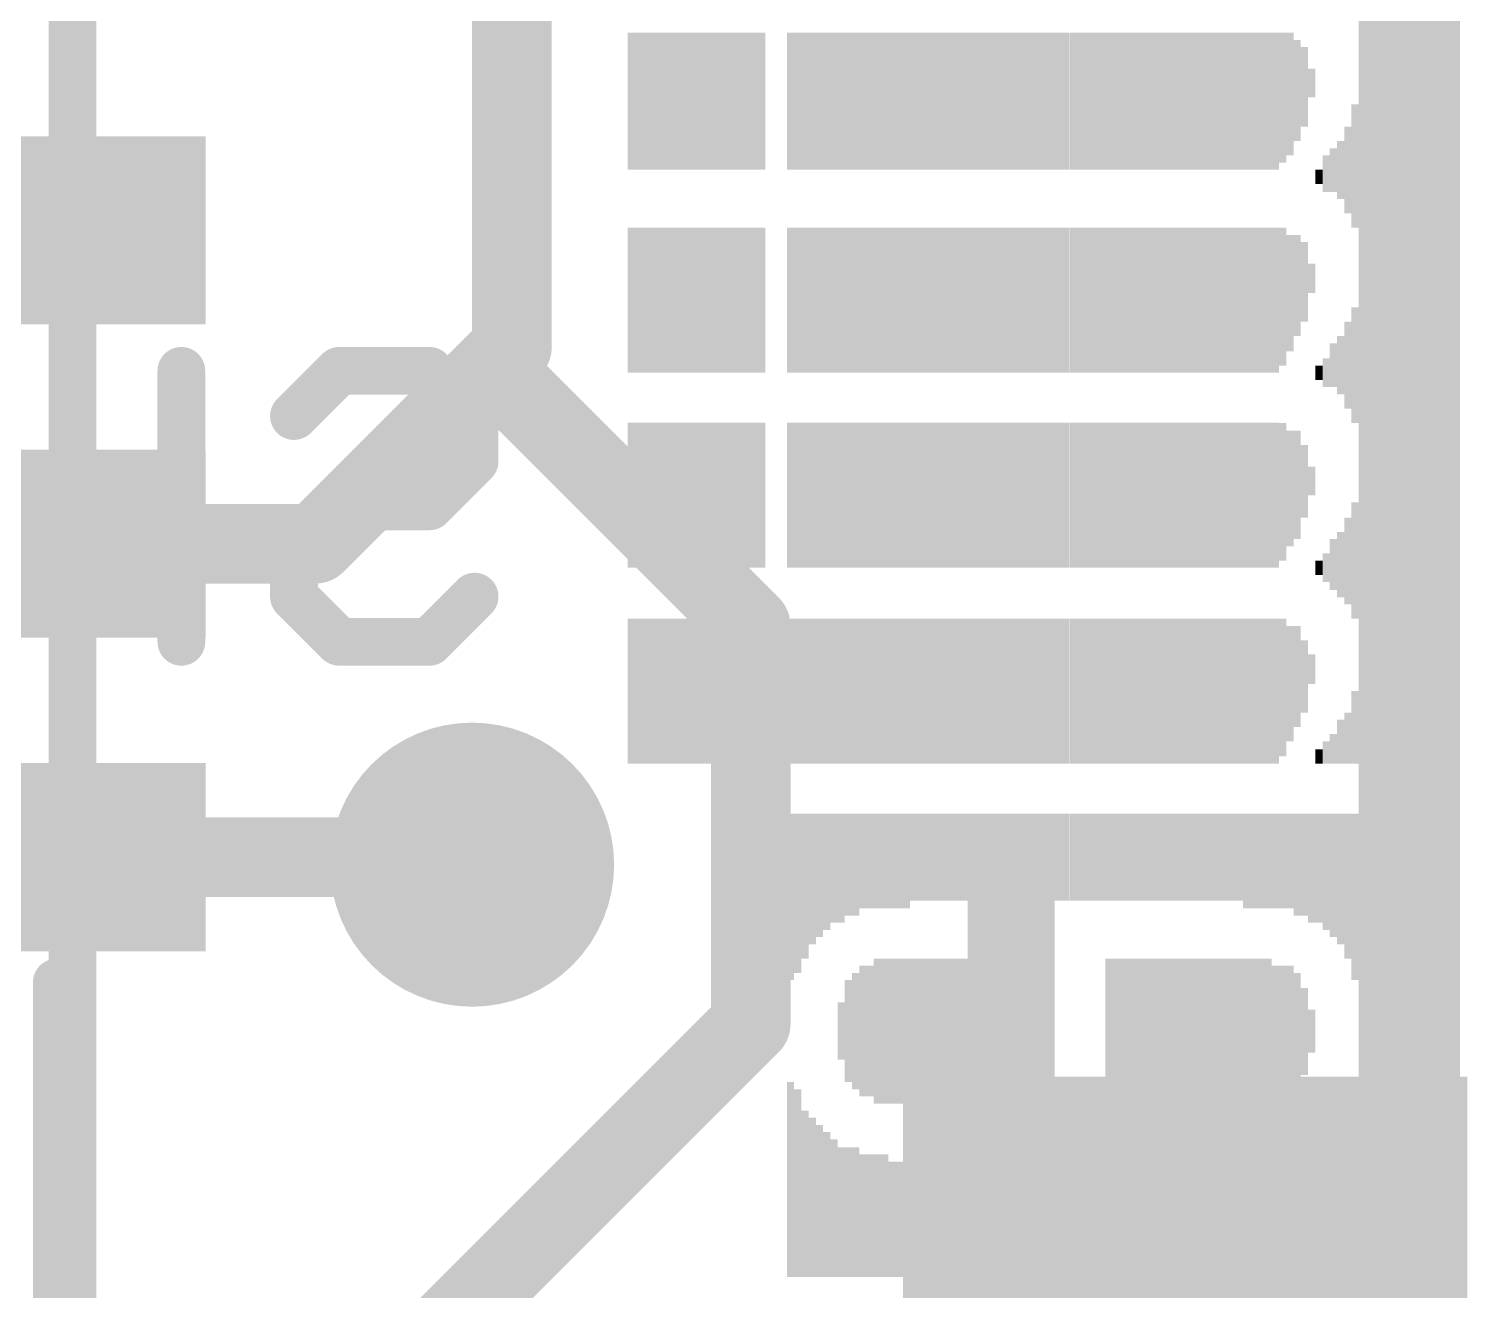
# Model space of a CAD drawing. Extents: x -13.2 to 24.1, y -14.7 to 9.9.
# Drawn here: x 14.461 to 19.05, y -8.533 to -4.508 of the extents above; entities that cross this region are included whole.
import ezdxf

# ---------------------------------------------------------------- set-up
doc = ezdxf.new("R2010")
doc.units = 0
for name, color, linetype in [('1', 12, 'CONTINUOUS'), ('18', 110, 'CONTINUOUS'), ('21', 53, 'CONTINUOUS'), ('22', 6, 'CONTINUOUS'), ('51', 53, 'CONTINUOUS')]:
    doc.layers.add(name, color=color, linetype=linetype)

# ---------------------------------------------------------------- blocks, each defined once
blk = doc.blocks.new('RECT')
blk.add_solid([(-0.5, -0.5), (0.5, -0.5), (-0.5, 0.5), (0.5, 0.5)])
blk = doc.blocks.new('ROUNDV')
at = {"const_width": 0.5}
blk.add_lwpolyline([(0, -0.25, 1), (0, 0.25, 1), (0, -0.25)], format="xyb", dxfattribs=at)

msp = doc.modelspace()

# ---------------------------------------------------------------- linework, layer by layer
at = {"layer": '1', "const_width": 0.254}
for points in [[(16.002, -5.5245), (16.002, -2.6035)], [(15.9385, -5.588), (16.002, -5.5245)], [(15.375, -6.1515), (15.9385, -5.588)], [(16.764, -6.4135), (15.9385, -5.588)], [(14.25, -6.1515), (15.375, -6.1515)], [(16.764, -7.6835), (16.764, -6.4135)], [(14.25, -7.1515), (15.851, -7.1515)], [(15.851, -7.1515), (15.875, -7.1755)], [(15.533, -8.9145), (16.764, -7.6835)]]:
    msp.add_lwpolyline(points, dxfattribs=at)
at = {"layer": '1', "const_width": 0.127}
for points in [[(16.0469, -5.5694, 1), (15.9571, -5.4796)], [(15.9834, -5.5431, 1), (15.8936, -5.6329)], [(15.9834, -5.6329, 1), (15.8936, -5.5431)], [(15.9385, -5.5245, 1), (16.0655, -5.5245)], [(15.8936, -5.5431, 1), (15.9834, -5.6329)], [(15.3301, -6.1066, 1), (15.4199, -6.1964)], [(15.375, -6.215, 1), (15.375, -6.088)], [(16.8275, -6.4135, 1), (16.7005, -6.4135)], [(16.7191, -6.4584, 1), (16.8089, -6.3686)], [(15.8959, -7.1066, 1), (15.8061, -7.1964)], [(15.8301, -7.2204, 1), (15.9199, -7.1306)], [(15.851, -7.215, 1), (15.851, -7.088)], [(16.8089, -7.7284, 1), (16.7191, -7.6386)], [(16.7005, -7.6835, 1), (16.8275, -7.6835)]]:
    msp.add_lwpolyline(points, format="xyb", dxfattribs=at)
at = {"layer": '21', "const_width": 0.1524}
for points in [[(18.85, -7.7515), (18.85, -3.5515)], [(14.55, -8.6515), (14.55, -7.5515)]]:
    msp.add_lwpolyline(points, dxfattribs=at)
at = {"layer": '21', "const_width": 0.0762}
for points in [[(14.5881, -7.5515, 1), (14.5119, -7.5515)], [(18.8119, -7.7515, 1), (18.8881, -7.7515)]]:
    msp.add_lwpolyline(points, format="xyb", dxfattribs=at)
at = {"layer": '22', "const_width": 0.1524}
for points in [[(14.9475, -6.4643), (14.9475, -5.6)], [(15.3068, -5.744), (15.4508, -5.6)], [(15.4508, -5.6), (15.7389, -5.6)], [(15.7389, -5.6), (15.883, -5.744)], [(15.883, -5.744), (15.883, -5.8881)], [(15.883, -5.8881), (15.7389, -6.0321)], [(14.9475, -6.0321), (14.3713, -6.0321)], [(15.4508, -6.0321), (15.3068, -6.1762)], [(15.7389, -6.0321), (15.4508, -6.0321)], [(15.3068, -6.1762), (15.3068, -6.3202)], [(15.3068, -6.3202), (15.4508, -6.4643)], [(15.7389, -6.4643), (15.883, -6.3202)], [(15.4508, -6.4643), (15.7389, -6.4643)]]:
    msp.add_lwpolyline(points, dxfattribs=at)
at = {"layer": '22', "const_width": 0.0762}
for points in [[(14.9856, -5.6, 1), (14.9094, -5.6)], [(15.4508, -5.5619, 1), (15.4508, -5.6381)], [(15.4778, -5.6269, 1), (15.4239, -5.573)], [(15.7659, -5.573, 1), (15.712, -5.6269)], [(15.7389, -5.6381, 1), (15.7389, -5.5619)], [(15.2798, -5.7171, 1), (15.3337, -5.771)], [(15.9211, -5.744, 1), (15.8449, -5.744)], [(15.8561, -5.771, 1), (15.9099, -5.7171)], [(15.9099, -5.915, 1), (15.8561, -5.8611)], [(15.8449, -5.8881, 1), (15.9211, -5.8881)], [(14.9475, -6.0702, 1), (14.9475, -5.994)], [(15.4508, -5.994, 1), (15.4508, -6.0702)], [(15.4778, -6.0591, 1), (15.4239, -6.0052)], [(15.7389, -6.0702, 1), (15.7389, -5.994)], [(15.712, -6.0052, 1), (15.7659, -6.0591)], [(15.3449, -6.1762, 1), (15.2687, -6.1762)], [(15.2798, -6.1492, 1), (15.3337, -6.2031)], [(15.3337, -6.2933, 1), (15.2798, -6.3472)], [(15.2687, -6.3202, 1), (15.3449, -6.3202)], [(15.9099, -6.3472, 1), (15.8561, -6.2933)], [(15.4508, -6.4262, 1), (15.4508, -6.5024)], [(15.4239, -6.4912, 1), (15.4778, -6.4374)], [(15.712, -6.4374, 1), (15.7659, -6.4912)], [(15.7389, -6.5024, 1), (15.7389, -6.4262)], [(14.9094, -6.4643, 1), (14.9856, -6.4643)]]:
    msp.add_lwpolyline(points, format="xyb", dxfattribs=at)
at = {"layer": '51', "const_width": 0.1524}
for points in [[(14.6, -8.6515), (14.6, -2.5515)], [(18.85, -2.5515), (18.85, -8.6515)]]:
    msp.add_lwpolyline(points, dxfattribs=at)

# ---------------------------------------------------------------- block references
at = {"layer": '1', "rotation": 180}
for p, xscale, yscale in [((14.25, -5.1515), 1.55, 0.6), ((14.25, -6.1515), 1.55, 0.6), ((14.25, -7.1515), 1.55, 0.6), ((18.15, -8.4515), 1.8, 1.2)]:
    msp.add_blockref('RECT', p, dxfattribs=dict(at, xscale=xscale, yscale=yscale))
at = {"layer": '18', "xscale": 0.9064, "yscale": 0.9064}
msp.add_blockref('ROUNDV', (15.875, -7.1755), dxfattribs=at)
msp.add_blockref('ROUNDV', (15.875, -7.1755), dxfattribs=at)
at = {"layer": '22', "rotation": 90}
for p, xscale, yscale in [((18.7151, -5.7315), 5.5194, 0.0231), ((18.7382, -5.7315), 5.5194, 0.0231), ((18.7613, -5.7315), 5.5194, 0.0231), ((18.7844, -5.7315), 5.5194, 0.0231), ((18.8076, -5.7315), 5.5194, 0.0231), ((18.8307, -5.7442), 5.494, 0.0231), ((18.8538, -5.7442), 5.494, 0.0231), ((18.8769, -5.7556), 5.4712, 0.0231), ((18.9, -5.7556), 5.4712, 0.0231), ((18.923, -5.7671), 5.4483, 0.0229), ((18.946, -5.7785), 5.4254, 0.0231), ((18.9691, -5.7899), 5.4026, 0.0231), ((18.9922, -5.8128), 5.3569, 0.0231), ((19.0153, -5.8471), 5.2883, 0.0231), ((16.383, -4.7396), 0.4369, 0.0229), ((16.406, -4.7396), 0.4369, 0.0231), ((16.4291, -4.7396), 0.4369, 0.0231), ((16.4522, -4.7396), 0.4369, 0.0231), ((16.4753, -4.7396), 0.4369, 0.0231), ((16.4984, -4.7396), 0.4369, 0.0231), ((16.5216, -4.7396), 0.4369, 0.0231), ((16.5447, -4.7396), 0.4369, 0.0231), ((16.5678, -4.7396), 0.4369, 0.0231), ((16.5909, -4.7396), 0.4369, 0.0231), ((16.614, -4.7396), 0.4369, 0.0231), ((16.637, -4.7396), 0.4369, 0.0229), ((16.66, -4.7396), 0.4369, 0.0231), ((16.6831, -4.7396), 0.4369, 0.0231), ((16.7062, -4.7396), 0.4369, 0.0231), ((16.7293, -4.7396), 0.4369, 0.0231), ((16.7524, -4.7396), 0.4369, 0.0231), ((16.7756, -4.7396), 0.4369, 0.0231), ((16.7987, -4.7396), 0.4369, 0.0231), ((16.891, -4.7396), 0.4369, 0.0229), ((16.914, -4.7396), 0.4369, 0.0231), ((16.9371, -4.7396), 0.4369, 0.0231), ((16.9602, -4.7396), 0.4369, 0.0231), ((16.9833, -4.7396), 0.4369, 0.0231), ((17.0064, -4.7396), 0.4369, 0.0231), ((17.0296, -4.7396), 0.4369, 0.0231), ((17.0527, -4.7396), 0.4369, 0.0231), ((17.0758, -4.7396), 0.4369, 0.0231), ((17.0989, -4.7396), 0.4369, 0.0231), ((17.122, -4.7396), 0.4369, 0.0231), ((17.145, -4.7396), 0.4369, 0.0229), ((17.168, -4.7396), 0.4369, 0.0231), ((17.1911, -4.7396), 0.4369, 0.0231), ((17.2142, -4.7396), 0.4369, 0.0231), ((17.2373, -4.7396), 0.4369, 0.0231), ((17.2604, -4.7396), 0.4369, 0.0231), ((17.2836, -4.7396), 0.4369, 0.0231), ((17.3067, -4.7396), 0.4369, 0.0231), ((17.3298, -4.7396), 0.4369, 0.0231), ((17.3529, -4.7396), 0.4369, 0.0231), ((17.376, -4.7396), 0.4369, 0.0231), ((17.399, -4.7396), 0.4369, 0.0229), ((17.422, -4.7396), 0.4369, 0.0231), ((17.4451, -4.7396), 0.4369, 0.0231), ((17.4682, -4.7396), 0.4369, 0.0231), ((17.4913, -4.7396), 0.4369, 0.0231), ((17.5144, -4.7396), 0.4369, 0.0231), ((17.5376, -4.7396), 0.4369, 0.0231), ((17.5607, -4.7396), 0.4369, 0.0231), ((17.5838, -4.7396), 0.4369, 0.0231), ((17.6069, -4.7396), 0.4369, 0.0231), ((17.63, -4.7396), 0.4369, 0.0231), ((17.653, -4.7396), 0.4369, 0.0229), ((17.676, -4.7396), 0.4369, 0.0231), ((17.6991, -4.7396), 0.4369, 0.0231), ((17.7222, -4.7396), 0.4369, 0.0231), ((17.7453, -4.7396), 0.4369, 0.0231), ((17.7684, -4.7396), 0.4369, 0.0231), ((17.7916, -4.7396), 0.4369, 0.0231), ((17.8147, -4.7396), 0.4369, 0.0231), ((17.8378, -4.7396), 0.4369, 0.0231), ((17.8609, -4.7396), 0.4369, 0.0231), ((17.884, -4.7396), 0.4369, 0.0231), ((17.907, -4.7396), 0.4369, 0.0229), ((17.93, -4.7396), 0.4369, 0.0231), ((17.9531, -4.7396), 0.4369, 0.0231), ((17.9762, -4.7396), 0.4369, 0.0231), ((17.9993, -4.7396), 0.4369, 0.0231), ((18.0224, -4.7396), 0.4369, 0.0231), ((18.0456, -4.7396), 0.4369, 0.0231), ((18.0687, -4.7396), 0.4369, 0.0231), ((18.0918, -4.7396), 0.4369, 0.0231), ((18.1149, -4.7396), 0.4369, 0.0231), ((18.138, -4.7396), 0.4369, 0.0231), ((18.161, -4.7396), 0.4369, 0.0229), ((18.184, -4.7396), 0.4369, 0.0231), ((18.2071, -4.7396), 0.4369, 0.0231), ((18.2302, -4.7396), 0.4369, 0.0231), ((18.2533, -4.7396), 0.4369, 0.0231), ((18.2764, -4.7396), 0.4369, 0.0231), ((18.2996, -4.7396), 0.4369, 0.0231), ((18.3227, -4.7396), 0.4369, 0.0231), ((18.3458, -4.7396), 0.4369, 0.0231), ((18.3689, -4.7396), 0.4369, 0.0231), ((18.392, -4.7396), 0.4369, 0.0231), ((18.415, -4.7396), 0.4369, 0.0229), ((18.438, -4.7396), 0.4369, 0.0231), ((18.4611, -4.7282), 0.414, 0.0231), ((18.4842, -4.7168), 0.3912, 0.0231), ((18.5073, -4.7053), 0.3226, 0.0231), ((18.5304, -4.6939), 0.254, 0.0231), ((18.5536, -4.6812), 0.0914, 0.0231), ((18.692, -4.9466), 0.3937, 0.0231), ((18.669, -4.9594), 0.2769, 0.0229), ((18.6229, -4.9593), 0.1397, 0.0231), ((18.646, -4.9594), 0.1854, 0.0231), ((18.5998, -4.9708), 0.1168, 0.0231), ((18.5767, -4.9809), 0.0457, 0.0231), ((16.383, -5.3746), 0.4623, 0.0229), ((16.406, -5.3746), 0.4623, 0.0231), ((16.4291, -5.3746), 0.4623, 0.0231), ((16.4522, -5.3746), 0.4623, 0.0231), ((16.4753, -5.3746), 0.4623, 0.0231), ((16.4984, -5.3746), 0.4623, 0.0231), ((16.5216, -5.3746), 0.4623, 0.0231), ((16.5447, -5.3746), 0.4623, 0.0231), ((16.5678, -5.3746), 0.4623, 0.0231), ((16.5909, -5.3746), 0.4623, 0.0231), ((16.614, -5.3746), 0.4623, 0.0231), ((16.637, -5.3746), 0.4623, 0.0229), ((16.66, -5.3746), 0.4623, 0.0231), ((16.6831, -5.3746), 0.4623, 0.0231), ((16.7062, -5.3746), 0.4623, 0.0231), ((16.7293, -5.3746), 0.4623, 0.0231), ((16.7524, -5.3746), 0.4623, 0.0231), ((16.7756, -5.3746), 0.4623, 0.0231), ((16.7987, -5.3746), 0.4623, 0.0231), ((16.891, -5.3746), 0.4623, 0.0229), ((16.914, -5.3746), 0.4623, 0.0231), ((16.9371, -5.3746), 0.4623, 0.0231), ((16.9602, -5.3746), 0.4623, 0.0231), ((16.9833, -5.3746), 0.4623, 0.0231), ((17.0064, -5.3746), 0.4623, 0.0231), ((17.0296, -5.3746), 0.4623, 0.0231), ((17.0527, -5.3746), 0.4623, 0.0231), ((17.0758, -5.3746), 0.4623, 0.0231), ((17.0989, -5.3746), 0.4623, 0.0231), ((17.122, -5.3746), 0.4623, 0.0231), ((17.145, -5.3746), 0.4623, 0.0229), ((17.168, -5.3746), 0.4623, 0.0231), ((17.1911, -5.3746), 0.4623, 0.0231), ((17.2142, -5.3746), 0.4623, 0.0231), ((17.2373, -5.3746), 0.4623, 0.0231), ((17.2604, -5.3746), 0.4623, 0.0231), ((17.2836, -5.3746), 0.4623, 0.0231), ((17.3067, -5.3746), 0.4623, 0.0231), ((17.3298, -5.3746), 0.4623, 0.0231), ((17.3529, -5.3746), 0.4623, 0.0231), ((17.376, -5.3746), 0.4623, 0.0231), ((17.399, -5.3746), 0.4623, 0.0229), ((17.422, -5.3746), 0.4623, 0.0231), ((17.4451, -5.3746), 0.4623, 0.0231), ((17.4682, -5.3746), 0.4623, 0.0231), ((17.4913, -5.3746), 0.4623, 0.0231), ((17.5144, -5.3746), 0.4623, 0.0231), ((17.5376, -5.3746), 0.4623, 0.0231), ((17.5607, -5.3746), 0.4623, 0.0231), ((17.5838, -5.3746), 0.4623, 0.0231), ((17.6069, -5.3746), 0.4623, 0.0231), ((17.63, -5.3746), 0.4623, 0.0231), ((17.653, -5.3746), 0.4623, 0.0229), ((17.676, -5.3746), 0.4623, 0.0231), ((17.6991, -5.3746), 0.4623, 0.0231), ((17.7222, -5.3746), 0.4623, 0.0231), ((17.7453, -5.3746), 0.4623, 0.0231), ((17.7684, -5.3746), 0.4623, 0.0231), ((17.7916, -5.3746), 0.4623, 0.0231), ((17.8147, -5.3746), 0.4623, 0.0231), ((17.8378, -5.3746), 0.4623, 0.0231), ((17.8609, -5.3746), 0.4623, 0.0231), ((17.884, -5.3746), 0.4623, 0.0231), ((17.907, -5.3746), 0.4623, 0.0229), ((17.93, -5.3746), 0.4623, 0.0231), ((17.9531, -5.3746), 0.4623, 0.0231), ((17.9762, -5.3746), 0.4623, 0.0231), ((17.9993, -5.3746), 0.4623, 0.0231), ((18.0224, -5.3746), 0.4623, 0.0231), ((18.0456, -5.3746), 0.4623, 0.0231), ((18.0687, -5.3746), 0.4623, 0.0231), ((18.0918, -5.3746), 0.4623, 0.0231), ((18.1149, -5.3746), 0.4623, 0.0231), ((18.138, -5.3746), 0.4623, 0.0231), ((18.161, -5.3746), 0.4623, 0.0229), ((18.184, -5.3746), 0.4623, 0.0231), ((18.2071, -5.3746), 0.4623, 0.0231), ((18.2302, -5.3746), 0.4623, 0.0231), ((18.2533, -5.3746), 0.4623, 0.0231), ((18.2764, -5.3746), 0.4623, 0.0231), ((18.2996, -5.3746), 0.4623, 0.0231), ((18.3227, -5.3746), 0.4623, 0.0231), ((18.3458, -5.3746), 0.4623, 0.0231), ((18.3689, -5.3746), 0.4623, 0.0231), ((18.392, -5.3746), 0.4623, 0.0231), ((18.415, -5.3746), 0.4623, 0.0229), ((18.438, -5.3746), 0.4623, 0.0231), ((18.4611, -5.3632), 0.4394, 0.0231), ((18.4842, -5.3518), 0.3708, 0.0231), ((18.5073, -5.3276), 0.3226, 0.0231), ((18.5304, -5.3162), 0.254, 0.0231), ((18.5536, -5.3048), 0.094, 0.0231), ((18.692, -5.5817), 0.3683, 0.0231), ((18.669, -5.5817), 0.2769, 0.0229), ((18.646, -5.5817), 0.1854, 0.0231), ((18.6229, -5.5816), 0.1397, 0.0231), ((18.5767, -5.6058), 0.0457, 0.0231), ((18.5998, -5.6058), 0.0914, 0.0231), ((16.383, -5.9969), 0.4623, 0.0229), ((16.406, -5.9969), 0.4623, 0.0231), ((16.4291, -5.9969), 0.4623, 0.0231), ((16.4522, -5.9969), 0.4623, 0.0231), ((16.4753, -5.9969), 0.4623, 0.0231), ((16.4984, -5.9969), 0.4623, 0.0231), ((16.5216, -5.9969), 0.4623, 0.0231), ((16.5447, -5.9969), 0.4623, 0.0231), ((16.5678, -5.9969), 0.4623, 0.0231), ((16.5909, -5.9969), 0.4623, 0.0231), ((16.614, -5.9969), 0.4623, 0.0231), ((16.637, -5.9969), 0.4623, 0.0229), ((16.66, -5.9969), 0.4623, 0.0231), ((16.6831, -5.9969), 0.4623, 0.0231), ((16.7062, -5.9969), 0.4623, 0.0231), ((16.7293, -5.9969), 0.4623, 0.0231), ((16.7524, -5.9969), 0.4623, 0.0231), ((16.7756, -5.9969), 0.4623, 0.0231), ((16.7987, -5.9969), 0.4623, 0.0231), ((16.891, -5.9969), 0.4623, 0.0229), ((16.914, -5.9969), 0.4623, 0.0231), ((16.9371, -5.9969), 0.4623, 0.0231), ((16.9602, -5.9969), 0.4623, 0.0231), ((16.9833, -5.9969), 0.4623, 0.0231), ((17.0064, -5.9969), 0.4623, 0.0231), ((17.0296, -5.9969), 0.4623, 0.0231), ((17.0527, -5.9969), 0.4623, 0.0231), ((17.0758, -5.9969), 0.4623, 0.0231), ((17.0989, -5.9969), 0.4623, 0.0231), ((17.122, -5.9969), 0.4623, 0.0231), ((17.145, -5.9969), 0.4623, 0.0229), ((17.168, -5.9969), 0.4623, 0.0231), ((17.1911, -5.9969), 0.4623, 0.0231), ((17.2142, -5.9969), 0.4623, 0.0231), ((17.2373, -5.9969), 0.4623, 0.0231), ((17.2604, -5.9969), 0.4623, 0.0231), ((17.2836, -5.9969), 0.4623, 0.0231), ((17.3067, -5.9969), 0.4623, 0.0231), ((17.3298, -5.9969), 0.4623, 0.0231), ((17.3529, -5.9969), 0.4623, 0.0231), ((17.376, -5.9969), 0.4623, 0.0231), ((17.399, -5.9969), 0.4623, 0.0229), ((17.422, -5.9969), 0.4623, 0.0231), ((17.4451, -5.9969), 0.4623, 0.0231), ((17.4682, -5.9969), 0.4623, 0.0231), ((17.4913, -5.9969), 0.4623, 0.0231), ((17.5144, -5.9969), 0.4623, 0.0231), ((17.5376, -5.9969), 0.4623, 0.0231), ((17.5607, -5.9969), 0.4623, 0.0231), ((17.5838, -5.9969), 0.4623, 0.0231), ((17.6069, -5.9969), 0.4623, 0.0231), ((17.63, -5.9969), 0.4623, 0.0231), ((17.653, -5.9969), 0.4623, 0.0229), ((17.676, -5.9969), 0.4623, 0.0231), ((17.6991, -5.9969), 0.4623, 0.0231), ((17.7222, -5.9969), 0.4623, 0.0231), ((17.7453, -5.9969), 0.4623, 0.0231), ((17.7684, -5.9969), 0.4623, 0.0231), ((17.7916, -5.9969), 0.4623, 0.0231), ((17.8147, -5.9969), 0.4623, 0.0231), ((17.8378, -5.9969), 0.4623, 0.0231), ((17.8609, -5.9969), 0.4623, 0.0231), ((17.884, -5.9969), 0.4623, 0.0231), ((17.907, -5.9969), 0.4623, 0.0229), ((17.93, -5.9969), 0.4623, 0.0231), ((17.9531, -5.9969), 0.4623, 0.0231), ((17.9762, -5.9969), 0.4623, 0.0231), ((17.9993, -5.9969), 0.4623, 0.0231), ((18.0224, -5.9969), 0.4623, 0.0231), ((18.0456, -5.9969), 0.4623, 0.0231), ((18.0687, -5.9969), 0.4623, 0.0231), ((18.0918, -5.9969), 0.4623, 0.0231), ((18.1149, -5.9969), 0.4623, 0.0231), ((18.138, -5.9969), 0.4623, 0.0231), ((18.161, -5.9969), 0.4623, 0.0229), ((18.184, -5.9969), 0.4623, 0.0231), ((18.2071, -5.9969), 0.4623, 0.0231), ((18.2302, -5.9969), 0.4623, 0.0231), ((18.2533, -5.9969), 0.4623, 0.0231), ((18.2764, -5.9969), 0.4623, 0.0231), ((18.2996, -5.9969), 0.4623, 0.0231), ((18.3227, -5.9969), 0.4623, 0.0231), ((18.3458, -5.9969), 0.4623, 0.0231), ((18.3689, -5.9969), 0.4623, 0.0231), ((18.392, -5.9969), 0.4623, 0.0231), ((18.415, -5.9969), 0.4623, 0.0229), ((18.438, -5.9969), 0.4623, 0.0231), ((18.4611, -5.9855), 0.4394, 0.0231), ((18.4842, -5.9754), 0.3683, 0.0231), ((18.5073, -5.9639), 0.3454, 0.0231), ((18.5304, -5.9525), 0.2311, 0.0231), ((18.5536, -5.9512), 0.0914, 0.0231), ((18.692, -6.2052), 0.3708, 0.0231), ((18.669, -6.2065), 0.2769, 0.0229), ((18.6229, -6.2179), 0.1626, 0.0231), ((18.646, -6.2179), 0.2083, 0.0231), ((18.5998, -6.2281), 0.0914, 0.0231), ((18.5767, -6.2281), 0.0457, 0.0231), ((16.383, -6.6218), 0.4623, 0.0229), ((16.406, -6.6218), 0.4623, 0.0231), ((16.4291, -6.6218), 0.4623, 0.0231), ((16.4522, -6.6218), 0.4623, 0.0231), ((16.4753, -6.6218), 0.4623, 0.0231), ((16.4984, -6.6218), 0.4623, 0.0231), ((16.5216, -6.6218), 0.4623, 0.0231), ((16.5447, -6.6218), 0.4623, 0.0231), ((16.5678, -6.6218), 0.4623, 0.0231), ((16.5909, -6.6218), 0.4623, 0.0231), ((16.614, -6.6218), 0.4623, 0.0231), ((16.637, -6.6218), 0.4623, 0.0229), ((16.66, -6.6218), 0.4623, 0.0231), ((16.6831, -6.6218), 0.4623, 0.0231), ((16.7062, -6.6218), 0.4623, 0.0231), ((16.7293, -6.6218), 0.4623, 0.0231), ((16.7524, -6.6218), 0.4623, 0.0231), ((16.7756, -6.6218), 0.4623, 0.0231), ((16.7987, -6.6218), 0.4623, 0.0231), ((16.891, -6.6218), 0.4623, 0.0229), ((16.914, -6.6218), 0.4623, 0.0231), ((16.9371, -6.6218), 0.4623, 0.0231), ((16.9602, -6.6218), 0.4623, 0.0231), ((16.9833, -6.6218), 0.4623, 0.0231), ((17.0064, -6.6218), 0.4623, 0.0231), ((17.0296, -6.6218), 0.4623, 0.0231), ((17.0527, -6.6218), 0.4623, 0.0231), ((17.0758, -6.6218), 0.4623, 0.0231), ((17.0989, -6.6218), 0.4623, 0.0231), ((17.122, -6.6218), 0.4623, 0.0231), ((17.145, -6.6218), 0.4623, 0.0229), ((17.168, -6.6218), 0.4623, 0.0231), ((17.1911, -6.6218), 0.4623, 0.0231), ((17.2142, -6.6218), 0.4623, 0.0231), ((17.2373, -6.6218), 0.4623, 0.0231), ((17.2604, -6.6218), 0.4623, 0.0231), ((17.2836, -6.6218), 0.4623, 0.0231), ((17.3067, -6.6218), 0.4623, 0.0231), ((17.3298, -6.6218), 0.4623, 0.0231), ((17.3529, -6.6218), 0.4623, 0.0231), ((17.376, -6.6218), 0.4623, 0.0231), ((17.399, -6.6218), 0.4623, 0.0229), ((17.422, -6.6218), 0.4623, 0.0231), ((17.4451, -6.6218), 0.4623, 0.0231), ((17.4682, -6.6218), 0.4623, 0.0231), ((17.4913, -6.6218), 0.4623, 0.0231), ((17.5144, -6.6218), 0.4623, 0.0231), ((17.5376, -6.6218), 0.4623, 0.0231), ((17.5607, -6.6218), 0.4623, 0.0231), ((17.5838, -6.6218), 0.4623, 0.0231), ((17.6069, -6.6218), 0.4623, 0.0231), ((17.63, -6.6218), 0.4623, 0.0231), ((17.653, -6.6218), 0.4623, 0.0229), ((17.676, -6.6218), 0.4623, 0.0231), ((17.6991, -6.6218), 0.4623, 0.0231), ((17.7222, -6.6218), 0.4623, 0.0231), ((17.7453, -6.6218), 0.4623, 0.0231), ((17.7684, -6.6218), 0.4623, 0.0231), ((17.7916, -6.6218), 0.4623, 0.0231), ((17.8147, -6.6218), 0.4623, 0.0231), ((17.8378, -6.6218), 0.4623, 0.0231), ((17.8609, -6.6218), 0.4623, 0.0231), ((17.884, -6.6218), 0.4623, 0.0231), ((17.907, -6.6218), 0.4623, 0.0229), ((17.93, -6.6218), 0.4623, 0.0231), ((17.9531, -6.6218), 0.4623, 0.0231), ((17.9762, -6.6218), 0.4623, 0.0231), ((17.9993, -6.6218), 0.4623, 0.0231), ((18.0224, -6.6218), 0.4623, 0.0231), ((18.0456, -6.6218), 0.4623, 0.0231), ((18.0687, -6.6218), 0.4623, 0.0231), ((18.0918, -6.6218), 0.4623, 0.0231), ((18.1149, -6.6218), 0.4623, 0.0231), ((18.138, -6.6218), 0.4623, 0.0231), ((18.161, -6.6218), 0.4623, 0.0229), ((18.184, -6.6218), 0.4623, 0.0231), ((18.2071, -6.6218), 0.4623, 0.0231), ((18.2302, -6.6218), 0.4623, 0.0231), ((18.2533, -6.6218), 0.4623, 0.0231), ((18.2764, -6.6218), 0.4623, 0.0231), ((18.2996, -6.6218), 0.4623, 0.0231), ((18.3227, -6.6218), 0.4623, 0.0231), ((18.3458, -6.6218), 0.4623, 0.0231), ((18.3689, -6.6218), 0.4623, 0.0231), ((18.392, -6.6218), 0.4623, 0.0231), ((18.415, -6.6218), 0.4623, 0.0229), ((18.438, -6.6218), 0.4623, 0.0231), ((18.4611, -6.6103), 0.4394, 0.0231), ((18.4842, -6.5977), 0.3683, 0.0231), ((18.5073, -6.5748), 0.3226, 0.0231), ((18.5304, -6.5748), 0.2311, 0.0231), ((18.5536, -6.5519), 0.094, 0.0231), ((18.692, -6.7374), 0.2311, 0.0231), ((18.669, -6.7716), 0.1626, 0.0229), ((18.646, -6.7831), 0.1397, 0.0231), ((18.5998, -6.8174), 0.0711, 0.0231), ((18.6229, -6.8059), 0.094, 0.0231), ((18.5767, -6.8301), 0.0457, 0.0231), ((16.891, -7.2784), 0.5309, 0.0229), ((16.914, -7.2669), 0.508, 0.0231), ((16.9371, -7.2441), 0.4623, 0.0231), ((16.9602, -7.2212), 0.4166, 0.0231), ((16.9833, -7.2098), 0.3937, 0.0231), ((17.0064, -7.1984), 0.3708, 0.0231), ((17.0296, -7.1869), 0.348, 0.0231), ((17.0527, -7.1869), 0.348, 0.0231), ((17.0758, -7.1755), 0.3251, 0.0231), ((17.0989, -7.1755), 0.3251, 0.0231), ((17.122, -7.1641), 0.3023, 0.0231), ((17.145, -7.1641), 0.3023, 0.0229), ((17.168, -7.1641), 0.3023, 0.0231), ((17.1911, -7.1641), 0.3023, 0.0231), ((17.2142, -7.1641), 0.3023, 0.0231), ((17.2373, -7.1641), 0.3023, 0.0231), ((17.2604, -7.1641), 0.3023, 0.0231), ((17.2836, -7.1514), 0.2769, 0.0231), ((17.3067, -7.1514), 0.2769, 0.0231), ((17.3298, -7.1514), 0.2769, 0.0231), ((17.3529, -7.1514), 0.2769, 0.0231), ((17.376, -7.1514), 0.2769, 0.0231), ((17.399, -7.1514), 0.2769, 0.0229), ((17.422, -7.1514), 0.2769, 0.0231), ((17.4451, -7.1514), 0.2769, 0.0231), ((17.4682, -7.4752), 0.9246, 0.0231), ((17.4913, -7.4752), 0.9246, 0.0231), ((17.5144, -7.4752), 0.9246, 0.0231), ((17.5376, -7.4752), 0.9246, 0.0231), ((17.5607, -7.4752), 0.9246, 0.0231), ((17.5838, -7.4752), 0.9246, 0.0231), ((17.6069, -7.4752), 0.9246, 0.0231), ((17.63, -7.4752), 0.9246, 0.0231), ((17.653, -7.4752), 0.9246, 0.0229), ((17.676, -7.4752), 0.9246, 0.0231), ((17.6991, -7.4752), 0.9246, 0.0231), ((17.7222, -7.4752), 0.9246, 0.0231), ((17.7453, -7.1514), 0.2769, 0.0231), ((17.7684, -7.1514), 0.2769, 0.0231), ((17.7916, -7.1514), 0.2769, 0.0231), ((17.8147, -7.1514), 0.2769, 0.0231), ((17.8378, -7.1514), 0.2769, 0.0231), ((17.8609, -7.1514), 0.2769, 0.0231), ((17.884, -7.1514), 0.2769, 0.0231), ((17.907, -7.1514), 0.2769, 0.0229), ((17.93, -7.1514), 0.2769, 0.0231), ((17.9531, -7.1514), 0.2769, 0.0231), ((17.9762, -7.1514), 0.2769, 0.0231), ((17.9993, -7.1514), 0.2769, 0.0231), ((18.0224, -7.1514), 0.2769, 0.0231), ((18.0456, -7.1514), 0.2769, 0.0231), ((18.0687, -7.1514), 0.2769, 0.0231), ((18.0918, -7.1514), 0.2769, 0.0231), ((18.1149, -7.1514), 0.2769, 0.0231), ((18.138, -7.1514), 0.2769, 0.0231), ((18.161, -7.1514), 0.2769, 0.0229), ((18.184, -7.1514), 0.2769, 0.0231), ((18.2071, -7.1514), 0.2769, 0.0231), ((18.2302, -7.1514), 0.2769, 0.0231), ((18.2533, -7.1514), 0.2769, 0.0231), ((18.2764, -7.1514), 0.2769, 0.0231), ((18.2996, -7.1514), 0.2769, 0.0231), ((18.3227, -7.1514), 0.2769, 0.0231), ((18.3458, -7.1641), 0.3023, 0.0231), ((18.3689, -7.1641), 0.3023, 0.0231), ((18.392, -7.1641), 0.3023, 0.0231), ((18.415, -7.1641), 0.3023, 0.0229), ((18.438, -7.1641), 0.3023, 0.0231), ((18.4611, -7.1641), 0.3023, 0.0231), ((18.4842, -7.1641), 0.3023, 0.0231), ((18.5073, -7.1755), 0.3251, 0.0231), ((18.5304, -7.1755), 0.3251, 0.0231), ((18.5536, -7.1869), 0.348, 0.0231), ((18.5767, -7.1869), 0.348, 0.0231), ((18.5998, -7.1984), 0.3708, 0.0231), ((18.6229, -7.2098), 0.3937, 0.0231), ((18.646, -7.2212), 0.4166, 0.0231), ((18.669, -7.2441), 0.4623, 0.0229), ((18.692, -7.2784), 0.5309, 0.0231), ((17.168, -7.7064), 0.4623, 0.0231), ((17.1911, -7.7064), 0.4623, 0.0231), ((17.2142, -7.7064), 0.4623, 0.0231), ((17.2373, -7.7064), 0.4623, 0.0231), ((17.2604, -7.7064), 0.4623, 0.0231), ((17.2836, -7.7064), 0.4623, 0.0231), ((17.3067, -7.7064), 0.4623, 0.0231), ((17.3298, -7.7064), 0.4623, 0.0231), ((17.3529, -7.7064), 0.4623, 0.0231), ((17.376, -7.7064), 0.4623, 0.0231), ((17.399, -7.7064), 0.4623, 0.0229), ((17.422, -7.7064), 0.4623, 0.0231), ((17.4451, -7.7064), 0.4623, 0.0231), ((17.907, -7.7064), 0.4623, 0.0229), ((17.93, -7.7064), 0.4623, 0.0231), ((17.9531, -7.7064), 0.4623, 0.0231), ((17.9762, -7.7064), 0.4623, 0.0231), ((17.9993, -7.7064), 0.4623, 0.0231), ((18.0224, -7.7064), 0.4623, 0.0231), ((18.0456, -7.7064), 0.4623, 0.0231), ((18.0687, -7.7064), 0.4623, 0.0231), ((18.0918, -7.7064), 0.4623, 0.0231), ((18.1149, -7.7064), 0.4623, 0.0231), ((18.138, -7.7064), 0.4623, 0.0231), ((18.161, -7.7064), 0.4623, 0.0229), ((18.184, -7.7064), 0.4623, 0.0231), ((18.2071, -7.7064), 0.4623, 0.0231), ((18.2302, -7.7064), 0.4623, 0.0231), ((18.2533, -7.7064), 0.4623, 0.0231), ((18.2764, -7.7064), 0.4623, 0.0231), ((18.2996, -7.7064), 0.4623, 0.0231), ((18.3227, -7.7064), 0.4623, 0.0231), ((18.3458, -7.7064), 0.4623, 0.0231), ((18.3689, -7.7064), 0.4623, 0.0231), ((18.392, -7.7064), 0.4623, 0.0231), ((18.415, -7.7064), 0.4623, 0.0229), ((17.0989, -7.7064), 0.3708, 0.0231), ((17.122, -7.7064), 0.4166, 0.0231), ((17.145, -7.7064), 0.4166, 0.0229), ((18.438, -7.7178), 0.4394, 0.0231), ((18.4611, -7.7064), 0.4166, 0.0231), ((18.4842, -7.7064), 0.4166, 0.0231), ((18.5073, -7.7064), 0.3708, 0.0231), ((17.0758, -7.7064), 0.3251, 0.0231), ((18.5304, -7.7076), 0.2769, 0.0231), ((17.0527, -7.7064), 0.1829, 0.0231), ((18.5536, -7.7064), 0.1372, 0.0231), ((16.891, -8.1801), 0.6223, 0.0229), ((16.914, -8.1915), 0.5994, 0.0231), ((18.692, -8.0874), 0.3912, 0.0231), ((18.669, -8.1102), 0.3454, 0.0229), ((16.9371, -8.2258), 0.5309, 0.0231), ((16.9602, -8.2372), 0.508, 0.0231), ((18.646, -8.1331), 0.2997, 0.0231), ((16.9833, -8.2486), 0.4851, 0.0231), ((17.0064, -8.2601), 0.4623, 0.0231), ((18.5998, -8.1559), 0.254, 0.0231), ((18.6229, -8.1445), 0.2769, 0.0231), ((17.0296, -8.2715), 0.4394, 0.0231), ((17.0527, -8.2842), 0.414, 0.0231), ((17.0758, -8.2842), 0.414, 0.0231), ((17.0989, -8.2842), 0.414, 0.0231), ((18.5073, -8.2842), 0.414, 0.0231), ((18.5304, -8.2842), 0.414, 0.0231), ((18.5536, -8.1674), 0.2311, 0.0231), ((18.5767, -8.1674), 0.2311, 0.0231), ((17.122, -8.2956), 0.3912, 0.0231), ((17.145, -8.2956), 0.3912, 0.0229), ((17.168, -8.2956), 0.3912, 0.0231), ((17.1911, -8.2956), 0.3912, 0.0231), ((17.2142, -8.3071), 0.3683, 0.0231), ((17.2373, -8.3071), 0.3683, 0.0231), ((17.2604, -8.3071), 0.3683, 0.0231), ((17.2836, -8.3071), 0.3683, 0.0231), ((17.3067, -8.3071), 0.3683, 0.0231), ((17.3298, -8.3071), 0.3683, 0.0231), ((17.3529, -8.3071), 0.3683, 0.0231), ((17.376, -8.3071), 0.3683, 0.0231), ((17.399, -8.3071), 0.3683, 0.0229), ((17.422, -8.3071), 0.3683, 0.0231), ((17.4451, -8.3071), 0.3683, 0.0231), ((17.4682, -8.3071), 0.3683, 0.0231), ((17.4913, -8.3071), 0.3683, 0.0231), ((17.5144, -8.3071), 0.3683, 0.0231), ((17.5376, -8.3071), 0.3683, 0.0231), ((17.5607, -8.3071), 0.3683, 0.0231), ((17.5838, -8.3071), 0.3683, 0.0231), ((17.6069, -8.3071), 0.3683, 0.0231), ((17.63, -8.3071), 0.3683, 0.0231), ((17.653, -8.3071), 0.3683, 0.0229), ((17.676, -8.3071), 0.3683, 0.0231), ((17.6991, -8.3071), 0.3683, 0.0231), ((17.7222, -8.3071), 0.3683, 0.0231), ((17.7453, -8.3071), 0.3683, 0.0231), ((17.7684, -8.3071), 0.3683, 0.0231), ((17.7916, -8.3071), 0.3683, 0.0231), ((17.8147, -8.3071), 0.3683, 0.0231), ((17.8378, -8.3071), 0.3683, 0.0231), ((17.8609, -8.3071), 0.3683, 0.0231), ((17.884, -8.3071), 0.3683, 0.0231), ((17.907, -8.3071), 0.3683, 0.0229), ((17.93, -8.3071), 0.3683, 0.0231), ((17.9531, -8.3071), 0.3683, 0.0231), ((17.9762, -8.3071), 0.3683, 0.0231), ((17.9993, -8.3071), 0.3683, 0.0231), ((18.0224, -8.3071), 0.3683, 0.0231), ((18.0456, -8.3071), 0.3683, 0.0231), ((18.0687, -8.3071), 0.3683, 0.0231), ((18.0918, -8.3071), 0.3683, 0.0231), ((18.1149, -8.3071), 0.3683, 0.0231), ((18.138, -8.3071), 0.3683, 0.0231), ((18.161, -8.3071), 0.3683, 0.0229), ((18.184, -8.3071), 0.3683, 0.0231), ((18.2071, -8.3071), 0.3683, 0.0231), ((18.2302, -8.3071), 0.3683, 0.0231), ((18.2533, -8.3071), 0.3683, 0.0231), ((18.2764, -8.3071), 0.3683, 0.0231), ((18.2996, -8.3071), 0.3683, 0.0231), ((18.3227, -8.3071), 0.3683, 0.0231), ((18.3458, -8.3071), 0.3683, 0.0231), ((18.3689, -8.3071), 0.3683, 0.0231), ((18.392, -8.3071), 0.3683, 0.0231), ((18.415, -8.2956), 0.3912, 0.0229), ((18.438, -8.2956), 0.3912, 0.0231), ((18.4611, -8.2956), 0.3912, 0.0231), ((18.4842, -8.2956), 0.3912, 0.0231)]:
    msp.add_blockref('RECT', p, dxfattribs=dict(at, xscale=xscale, yscale=yscale))

doc.saveas('drawing.dxf')
